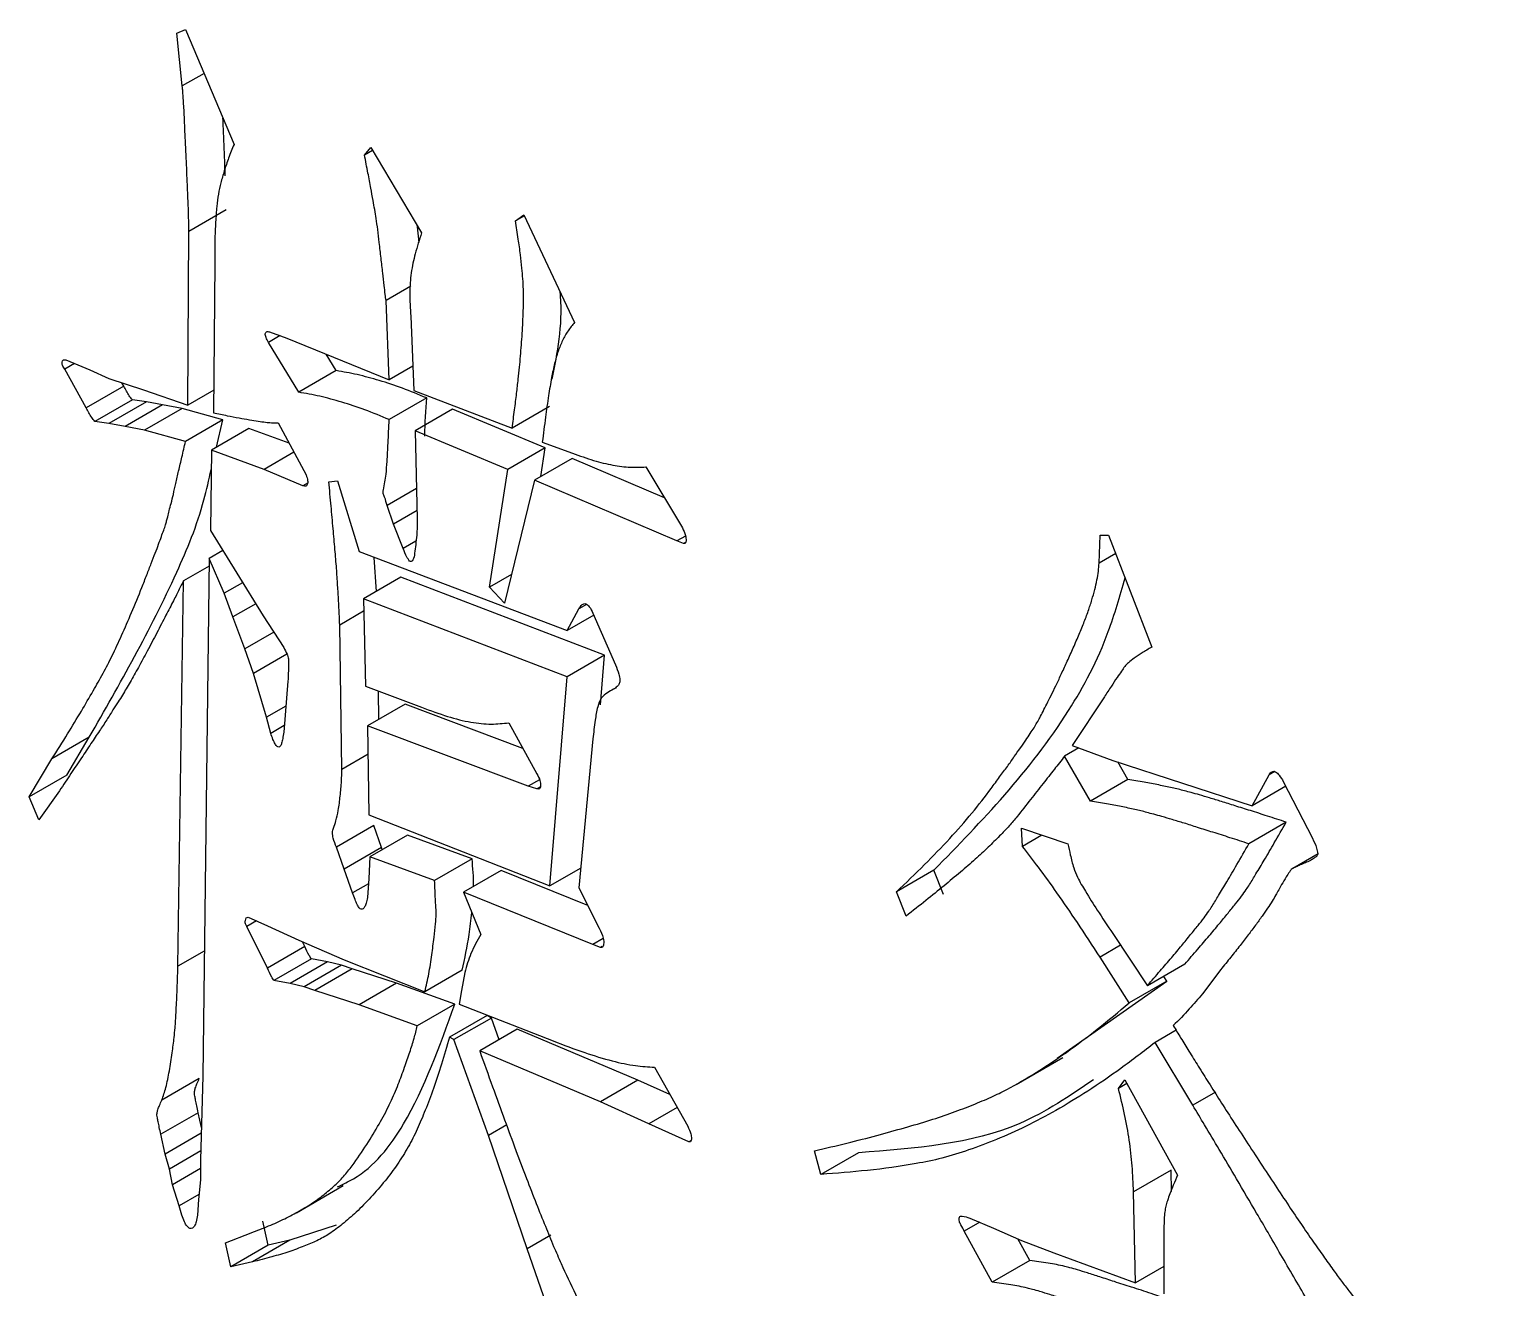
# Model space of a CAD drawing. Header units: millimetres. Extents: x 2 to 292, y 3 to 207.
# Drawn here: x 267.338 to 270.106, y 152.168 to 154.542 of the extents above; entities that cross this region are included whole.
import ezdxf

# ---------------------------------------------------------------- set-up
doc = ezdxf.new("R2010")
doc.units = ezdxf.units.MM

msp = doc.modelspace()

# ---------------------------------------------------------------- linework, layer by layer
at = {"color": 7, "linetype": 'Continuous', "lineweight": 25}
for p, q in [((267.61692566, 154.53508009), (267.63319855, 154.54204115)), ((267.63319855, 154.54204115), (267.72480684, 154.32490907)), ((267.62717155, 154.43521), (267.61692566, 154.53508009)), ((267.9710066, 154.3049228), (267.98305954, 154.31919173)), ((267.98305954, 154.31919173), (268.07888778, 154.15808457)), ((267.98629748, 154.31375003), (267.9710066, 154.3049228)), ((267.71023772, 154.20129937), (267.6395269, 154.16047888)), ((268.25577705, 154.18054631), (268.27204995, 154.19203113)), ((268.27282334, 154.19038692), (268.25577705, 154.18054631)), ((268.27204995, 154.19203113), (268.36757683, 153.98899209)), ((267.63741745, 153.83285324), (267.6395269, 154.16047888)), ((267.68834454, 154.10167462), (267.68623509, 153.81859074)), ((268.05849081, 154.05721353), (268.01168779, 154.03019472)), ((268.01771479, 153.88091079), (268.01168779, 154.03019472)), ((268.05839598, 154.00079481), (268.06442298, 153.86090637)), ((267.81183797, 153.96419607), (267.78989738, 153.95153003)), ((267.79200683, 153.97119123), (267.82455262, 153.95971058)), ((267.82455262, 153.95971058), (268.01771479, 153.88091079)), ((267.84685147, 153.85740623), (267.78989738, 153.95153003)), ((267.42385358, 153.9117002), (267.40538114, 153.90103629)), ((267.40749059, 153.91860956), (267.45239068, 153.89964895)), ((267.91756229, 153.89822672), (267.89864889, 153.9294835)), ((268.06244893, 153.90673526), (268.01771479, 153.88091079)), ((267.44606233, 153.82813802), (267.40538114, 153.90103629)), ((267.45239068, 153.89964895), (267.48885403, 153.88312288)), ((267.48885403, 153.88312288), (267.55394457, 153.86225008)), ((267.91756229, 153.89822672), (267.84685147, 153.85740623)), ((267.51677315, 153.86895851), (267.44606233, 153.82813802)), ((267.51677315, 153.86895851), (267.51323071, 153.87530624)), ((267.55394457, 153.86225008), (267.63741745, 153.83285324)), ((267.6865533, 153.86121877), (267.63741745, 153.83285324)), ((268.06442298, 153.86090637), (268.2497511, 153.78941291)), ((267.53304605, 153.84320919), (267.46233523, 153.8023887)), ((267.55956485, 153.83938364), (267.48885403, 153.79856315)), ((267.59000014, 153.83364511), (267.51928932, 153.79282462)), ((267.55956485, 153.83938364), (267.53304605, 153.84320919)), ((267.62676484, 153.8266886), (267.55605402, 153.78586811)), ((267.59000014, 153.83364511), (267.55956485, 153.83938364)), ((267.62676484, 153.8266886), (267.59000014, 153.83364511)), ((267.70390938, 153.80546883), (267.62676484, 153.8266886)), ((268.08842561, 153.84656705), (268.01771479, 153.80574656)), ((268.13724325, 153.82534487), (268.06653243, 153.78452438)), ((268.31232548, 153.75245865), (268.13724325, 153.82534487)), ((268.32046192, 153.8302334), (268.2497511, 153.78941291)), ((267.48885403, 153.79856315), (267.46233523, 153.8023887)), ((267.51928932, 153.79282462), (267.48885403, 153.79856315)), ((267.70390938, 153.80546883), (267.63319855, 153.76464834)), ((267.6916615, 153.75386649), (267.70390938, 153.80546883)), ((267.80827972, 153.79998523), (267.86101491, 153.7013373)), ((267.55605402, 153.78586811), (267.51928932, 153.79282462)), ((267.63319855, 153.76464834), (267.55605402, 153.78586811)), ((267.75272702, 153.7891184), (267.6820162, 153.74829791)), ((267.828938, 153.76134139), (267.75272702, 153.7891184)), ((268.06653243, 153.78452438), (268.07075133, 153.61784116)), ((268.24161465, 153.71163816), (268.06653243, 153.78452438)), ((267.6820162, 153.74829791), (267.6802081, 153.59657741)), ((267.78176093, 153.71194344), (267.6820162, 153.74829791)), ((267.8379922, 153.74440506), (267.78176093, 153.71194344)), ((268.31232548, 153.75245865), (268.24161465, 153.71163816)), ((268.30390243, 153.69854039), (268.31232548, 153.75245865)), ((268.30670519, 153.76349369), (268.36365928, 153.74244615)), ((267.85498792, 153.68115382), (267.78176093, 153.71194344)), ((268.20695941, 153.4897964), (268.24161465, 153.71163816)), ((268.36295122, 153.73262855), (268.29224039, 153.69180806)), ((268.5370609, 153.65806709), (268.36295122, 153.73262855)), ((268.50197681, 153.71653442), (268.5709849, 153.60153275)), ((267.90380661, 153.68846558), (267.92007845, 153.69055549)), ((267.92007845, 153.69055549), (267.9607607, 153.55675968)), ((268.29224039, 153.69180806), (268.2352863, 153.45952433)), ((268.560739, 153.57682511), (268.29224039, 153.69180806)), ((268.06928515, 153.6757929), (268.01379724, 153.64376041)), ((268.02585124, 153.60861519), (268.01379724, 153.64376041)), ((268.07033566, 153.6342955), (268.02585124, 153.60861519)), ((268.04423359, 153.56250908), (268.02585124, 153.60861519)), ((267.6802081, 153.59657741), (267.77965148, 153.43581918)), ((268.06822463, 153.57635882), (268.04423359, 153.56250908)), ((268.57663627, 153.5860024), (268.560739, 153.57682511)), ((268.57309435, 153.57212839), (268.560739, 153.57682511)), ((268.57764357, 153.5747546), (268.57309435, 153.57212839)), ((269.35749567, 153.53514217), (269.35930377, 153.58803565)), ((269.35930377, 153.58803565), (269.37557667, 153.58803702)), ((269.37557667, 153.58803702), (269.4569401, 153.37647118)), ((267.70368389, 153.55862794), (267.67809865, 153.54385789)), ((267.9607607, 153.55675968), (268.35341338, 153.4076862)), ((267.9935362, 153.48172726), (267.98939738, 153.54588775)), ((269.38893827, 153.55329359), (269.35749567, 153.53514217)), ((267.67791741, 153.52947648), (267.629281, 153.50139928)), ((267.67809865, 153.54385789), (267.6657433, 152.56689614)), ((267.70642554, 153.47809161), (267.67809865, 153.54385789)), ((267.61903511, 152.77446307), (267.629281, 153.50139928)), ((267.74111503, 153.49811743), (267.70642554, 153.47809161)), ((268.03960797, 153.50832337), (267.96889715, 153.46750288)), ((268.42412421, 153.36151108), (268.03960797, 153.50832337)), ((268.24860313, 153.51383681), (268.20695941, 153.4897964)), ((268.2352863, 153.45952433), (268.20695941, 153.4897964)), ((267.72269739, 153.43355185), (267.70642554, 153.47809161)), ((268.35341338, 153.32069059), (267.96889715, 153.46750288)), ((267.96889715, 153.46750288), (267.97311605, 153.30290753)), ((267.74529863, 153.3735268), (267.72269739, 153.43355185)), ((267.77965148, 153.43581918), (267.81852562, 153.37579551)), ((267.96949458, 153.44417738), (267.92429735, 153.41808557)), ((268.35341338, 153.4076862), (268.37571328, 153.44875001)), ((268.40381996, 153.43678529), (268.35341338, 153.4076862)), ((268.39029346, 153.45716697), (268.37571328, 153.44875001)), ((268.40223103, 153.44040129), (268.44502272, 153.34296986)), ((267.9282149, 153.14578965), (267.92429735, 153.41808557)), ((267.79966807, 153.4049136), (267.74529863, 153.3735268)), ((267.76157153, 153.32655054), (267.74529863, 153.3735268)), ((267.82477547, 153.3630374), (267.76157153, 153.32655054)), ((268.42412421, 153.36151108), (268.35341338, 153.32069059)), ((268.41637867, 153.26759595), (268.42412421, 153.36151108)), ((267.78597983, 153.24425539), (267.76157153, 153.32655054)), ((267.82666207, 153.3122894), (267.81852562, 153.21607156)), ((267.97311605, 153.30290753), (268.07888778, 153.26307374)), ((268.32086864, 152.92607511), (268.35341338, 153.32069059)), ((268.04774442, 153.26873813), (267.9770336, 153.22791765)), ((267.99815654, 153.24011191), (267.9973842, 153.29376833)), ((268.27015545, 153.1852759), (268.04774442, 153.26873813)), ((269.36744022, 153.28268174), (269.30656858, 153.19080861)), ((267.82270132, 153.26545426), (267.78597983, 153.24425539)), ((267.79411628, 153.21380762), (267.78597983, 153.24425539)), ((267.81957719, 153.22850589), (267.79411628, 153.21380762)), ((267.9770336, 153.22791765), (267.97914305, 153.0600163)), ((268.2801864, 153.11415617), (267.9770336, 153.22791765)), ((268.24342275, 153.2338584), (268.29645929, 153.13747238)), ((267.45168261, 153.20639379), (267.38097179, 153.1655733)), ((267.40919332, 153.13487918), (267.45168261, 153.20639379)), ((268.40223103, 153.20342525), (268.37571328, 152.92260056)), ((269.31918418, 153.18625762), (269.29240513, 153.1707984)), ((269.30656858, 153.19080861), (269.38371312, 153.16297713)), ((267.3384825, 153.09405869), (267.38097179, 153.1655733)), ((267.97770584, 153.17436016), (267.9282149, 153.14578965)), ((269.34122382, 153.08624282), (269.29240513, 153.1707984)), ((269.38371312, 153.16297713), (269.64618472, 153.0772242)), ((269.41193465, 153.1270633), (269.39294011, 153.15996265)), ((267.40919332, 153.13487918), (267.3384825, 153.09405869)), ((269.64618472, 153.0772242), (269.67873052, 153.135688)), ((269.68909074, 153.14166882), (269.67873052, 153.135688)), ((267.39543659, 153.10572155), (267.3565635, 153.05056244)), ((268.30143894, 153.12642501), (268.2801864, 153.11415617)), ((268.29645929, 153.1092858), (268.2801864, 153.11415617)), ((268.30311902, 153.11313038), (268.29645929, 153.1092858)), ((269.41193465, 153.1270633), (269.34122382, 153.08624282)), ((269.70980065, 153.1139489), (269.64618472, 153.0772242)), ((269.70524826, 153.12281554), (269.7600929, 153.01599018)), ((267.3565635, 153.05056244), (267.3384825, 153.09405869)), ((267.97914305, 153.0600163), (268.32086864, 152.92607511)), ((269.71086854, 153.04635978), (269.64015772, 153.00553929)), ((267.98867983, 153.03976067), (267.917969, 152.99894018)), ((268.05196332, 153.02201895), (267.9812525, 152.98119846)), ((268.00314462, 152.99869996), (267.98867983, 153.03976067)), ((268.17400795, 152.97731478), (268.05196332, 153.02201895)), ((269.21104169, 153.03472973), (269.29843213, 153.00550726)), ((269.21284979, 153.00062763), (269.21104169, 153.03472973)), ((269.24959289, 153.02183897), (269.21284979, 153.00062763)), ((267.9324338, 152.95787947), (267.917969, 152.99894018)), ((268.00314462, 152.99869996), (267.9324338, 152.95787947)), ((268.00460291, 152.99467854), (268.00314462, 152.99869996)), ((267.9812525, 152.98119846), (267.97914305, 152.94031032)), ((268.10329713, 152.93649429), (267.9812525, 152.98119846)), ((268.17400795, 152.97731478), (268.10329713, 152.93649429)), ((269.7707903, 152.98634249), (269.72301737, 152.95876377)), ((267.9487067, 152.91299114), (267.9324338, 152.95787947)), ((267.97914305, 152.94031032), (267.9770336, 152.903946)), ((268.22885259, 152.95504916), (268.15814177, 152.91422867)), ((268.3927522, 152.88893849), (268.22885259, 152.95504916)), ((268.37922306, 152.9597624), (268.32086864, 152.92607511)), ((269.0457997, 152.95564782), (268.97508888, 152.91482733)), ((269.0638807, 152.91006364), (269.0457997, 152.95564782)), ((267.97855773, 152.93022377), (267.9487067, 152.91299114)), ((268.15814177, 152.91422867), (268.19068651, 152.83454408)), ((268.40223103, 152.81577281), (268.15814177, 152.91422867)), ((268.37571328, 152.92260056), (268.41428502, 152.84639628)), ((268.99316988, 152.86924316), (268.97508888, 152.91482733)), ((267.76734565, 152.86010547), (267.74921618, 152.84963955)), ((267.75132563, 152.86721287), (267.78778793, 152.85103539)), ((267.78778793, 152.77099941), (267.74921618, 152.84963955)), ((267.78778793, 152.85103539), (267.84685147, 152.82389837)), ((269.38371312, 152.83622162), (269.44880366, 152.73774874)), ((267.66873151, 152.80315219), (267.61903511, 152.77446307)), ((267.85849875, 152.81181989), (267.78778793, 152.77099941)), ((267.84685147, 152.82389837), (267.9324338, 152.78632414)), ((267.85849875, 152.81181989), (267.85414498, 152.82069633)), ((268.41639447, 152.8100323), (268.40223103, 152.81577281)), ((268.41961607, 152.81189209), (268.41639447, 152.8100323)), ((267.8708541, 152.7883321), (267.80014327, 152.74751162)), ((267.90129044, 152.78259301), (267.83057962, 152.74177252)), ((267.92780819, 152.77668016), (267.85709736, 152.73585967)), ((267.90129044, 152.78259301), (267.8708541, 152.7883321)), ((267.94799863, 152.76954823), (267.87728781, 152.72872774)), ((267.92780819, 152.77668016), (267.90129044, 152.78259301)), ((267.94799863, 152.76954823), (267.92780819, 152.77668016)), ((267.9324338, 152.78632414), (268.08491478, 152.7264853)), ((268.03147152, 152.74258731), (267.94799863, 152.76954823)), ((269.41445081, 152.70573084), (269.35930377, 152.7918518)), ((269.51951448, 152.77856923), (269.44880366, 152.73774874)), ((267.83057962, 152.74177252), (267.80014327, 152.74751162)), ((267.85709736, 152.73585967), (267.83057962, 152.74177252)), ((268.03147152, 152.74258731), (267.9607607, 152.70176682)), ((268.14146215, 152.70275386), (268.03147152, 152.74258731)), ((268.1556256, 152.76730579), (268.08491478, 152.7264853)), ((268.16025122, 152.7626825), (268.15392287, 152.72875366)), ((269.27821323, 152.60099736), (269.48516163, 152.74655133)), ((269.48516163, 152.74655133), (269.41445081, 152.70573084)), ((269.48516163, 152.74655133), (269.47946443, 152.75544838)), ((269.58712118, 152.76821016), (269.55276729, 152.72227357)), ((267.87728781, 152.72872774), (267.85709736, 152.73585967)), ((267.9607607, 152.70176682), (267.87728781, 152.72872774)), ((268.15392287, 152.72875366), (268.15000532, 152.70282866)), ((268.07075133, 152.66193337), (267.9607607, 152.70176682)), ((268.14146215, 152.70275386), (268.07075133, 152.66193337)), ((268.15000532, 152.70282866), (268.32689459, 152.63377096)), ((268.20233379, 152.6815327), (268.13162297, 152.64071221)), ((268.21047024, 152.67683562), (268.13975942, 152.63601514)), ((268.21047024, 152.67683562), (268.20233379, 152.6815327)), ((268.22518687, 152.63592634), (268.21047024, 152.67683562)), ((268.13975942, 152.63601514), (268.13162297, 152.64071221)), ((268.20484996, 152.45507039), (268.13975942, 152.63601514)), ((268.25928788, 152.65561348), (268.18857706, 152.61479299)), ((268.4871053, 152.55959147), (268.25928788, 152.65561348)), ((269.50327003, 152.6536638), (269.46326845, 152.63057139)), ((268.41639447, 152.51877099), (268.18857706, 152.61479299)), ((269.53438599, 152.512264), (269.46326845, 152.63057139)), ((268.51824971, 152.58420096), (268.5812308, 152.47267852)), ((269.20094383, 152.55138358), (269.2893321, 152.60240904)), ((267.65930958, 152.56281972), (267.58859876, 152.52199923)), ((267.6657433, 152.56689614), (267.66182575, 152.40943372)), ((268.4871053, 152.55959147), (268.41639447, 152.51877099)), ((268.54758286, 152.53225953), (268.4871053, 152.55959147)), ((269.39395902, 152.54391726), (269.40631436, 152.56009949)), ((269.41011232, 152.55324236), (269.39395902, 152.54391726)), ((269.40631436, 152.56009949), (269.50575775, 152.38055021)), ((267.65720013, 152.49826877), (267.58648931, 152.45744828)), ((267.6633346, 152.47006652), (267.65720013, 152.49826877)), ((268.50800381, 152.47736945), (268.41639447, 152.51877099)), ((268.23980761, 152.47525101), (268.20484996, 152.45507039)), ((268.58334025, 152.44327421), (268.50800381, 152.47736945)), ((267.59462576, 152.42004089), (267.58648931, 152.45744828)), ((267.66307277, 152.45955451), (267.59462576, 152.42004089)), ((268.27807695, 152.24159001), (268.20484996, 152.45507039)), ((268.58789685, 152.44590468), (268.58334025, 152.44327421)), ((267.60276221, 152.39168103), (267.59462576, 152.42004089)), ((267.66223879, 152.42601612), (267.60276221, 152.39168103)), ((267.66182575, 152.40943372), (267.66182575, 152.37185164)), ((268.83255246, 152.38187888), (268.82049846, 152.42641962)), ((268.90326328, 152.42269937), (268.83255246, 152.38187888)), ((267.60878921, 152.36245099), (267.60276221, 152.39168103)), ((267.66182627, 152.39306864), (267.60878921, 152.36245099)), ((269.49329703, 152.38969662), (269.42258621, 152.34887614)), ((269.49421372, 152.34959745), (269.49329703, 152.38969662)), ((267.62114456, 152.32226009), (267.60878921, 152.36245099)), ((267.66182575, 152.37185164), (267.65760685, 152.33426917)), ((267.84260675, 152.30954927), (267.93099501, 152.36057472)), ((267.65869266, 152.34393615), (267.62114456, 152.32226009)), ((267.65760685, 152.33426917), (267.65579875, 152.30469049)), ((269.42650376, 152.17749512), (269.42258621, 152.34887614)), ((269.11340641, 152.29943334), (269.15800515, 152.28064668)), ((267.70853499, 152.25301955), (267.75735263, 152.2718154)), ((267.78949066, 152.24825589), (267.77924581, 152.29384004)), ((267.91758231, 152.2858801), (267.8301729, 152.25748085)), ((269.1558957, 152.17851365), (269.10316051, 152.2747257)), ((269.15800515, 152.28064668), (269.21104169, 152.25733696)), ((267.71877984, 152.2074354), (267.70853499, 152.25301955)), ((267.78949066, 152.24825589), (267.71877984, 152.2074354)), ((267.8301729, 152.25748085), (267.75946208, 152.21666037)), ((267.8301729, 152.25748085), (267.78949066, 152.24825589)), ((269.22660652, 152.21933414), (269.20410643, 152.26038505)), ((269.21104169, 152.25733696), (269.27191439, 152.23367931)), ((269.47954135, 152.25962347), (269.47954135, 152.15627268)), ((267.75946208, 152.21666037), (267.71877984, 152.2074354)), ((268.40012158, 151.89135727), (268.27807695, 152.24159001)), ((269.22660652, 152.21933414), (269.1558957, 152.17851365)), ((269.27191439, 152.23367931), (269.42650376, 152.17749512)), ((269.47954083, 152.20811276), (269.42650376, 152.17749512))]:
    msp.add_line(p, q, dxfattribs=at)
at = {"color": 8, "linetype": 'Continuous', "lineweight": 25}
for p, q in [((267.66826315, 154.45893167), (267.62717155, 154.43521)), ((267.86364593, 153.68615199), (267.85498792, 153.68115382)), ((267.76569876, 153.45837602), (267.72269739, 153.43355185)), ((268.42124716, 152.82675059), (268.40223103, 152.81577281)), ((269.39819951, 152.81430584), (269.35930377, 152.7918518)), ((269.57713027, 152.53693975), (269.53438599, 152.512264)), ((268.56122948, 152.50809598), (268.50800381, 152.47736945)), ((269.13222709, 152.29150547), (269.10316051, 152.2747257)), ((268.32283268, 152.26742694), (268.27807695, 152.24159001))]:
    msp.add_line(p, q, dxfattribs=at)
at = {"color": 7, "linetype": 'Continuous', "lineweight": 25}
for points, knots in [([(267.63952666, 154.16047934), (267.63944425, 154.16760297), (267.63924289, 154.18500789), (267.63830993, 154.21629449), (267.63628725, 154.25768936), (267.63478573, 154.29719401), (267.63329644, 154.33088209), (267.63197047, 154.35459982), (267.63118758, 154.37513338), (267.63024448, 154.39284247), (267.62941961, 154.40759547), (267.62839325, 154.41953264), (267.62792631, 154.42829714), (267.62738756, 154.4332315), (267.6271715, 154.43521033)], [0, 0, 0, 0, 0.0792070005, 0.1935238574, 0.3443280964, 0.5302074388, 0.6264219654, 0.7122670553, 0.7876691748, 0.8514050428, 0.9047776889, 0.9477982979, 0.9790655258, 1, 1, 1, 1]), ([(267.70818517, 154.26558871), (267.70789553, 154.27507405), (267.70699529, 154.30455482), (267.7054118, 154.34098981), (267.70412574, 154.36793203), (267.70380295, 154.37469426)], [0, 0, 0, 0, 0.2621622753, 0.8148099537, 1, 1, 1, 1]), ([(267.72480739, 154.32490905), (267.72129443, 154.31642133), (267.71462518, 154.30030765), (267.70660454, 154.27579516), (267.69977764, 154.25351004), (267.69491156, 154.23122309), (267.69185334, 154.20644625), (267.68996941, 154.17685738), (267.68829437, 154.14162902), (267.68832708, 154.11560766), (267.6883446, 154.10167489)], [0, 0, 0, 0, 0.1352468068, 0.2567619846, 0.3669152077, 0.4638626007, 0.5650651487, 0.6879681195, 0.8329269627, 1, 1, 1, 1]), ([(268.01168813, 154.03019484), (268.01116328, 154.03408986), (268.00986305, 154.04373918), (268.00826704, 154.06085184), (268.00541607, 154.08380185), (268.0022726, 154.11078254), (267.99925542, 154.13819103), (267.9962966, 154.16313057), (267.99331217, 154.18387107), (267.99026418, 154.20218861), (267.98699911, 154.22113889), (267.9827364, 154.24412037), (267.97730977, 154.27265557), (267.97322766, 154.29355268), (267.97100651, 154.30492316)], [0, 0, 0, 0, 0.0427079013, 0.1058023145, 0.1910121257, 0.2954565683, 0.4039407968, 0.4947317056, 0.57076342, 0.630514867, 0.6932122249, 0.7756861354, 0.8779469541, 1, 1, 1, 1]), ([(268.24975092, 153.78941332), (268.25125152, 153.80107527), (268.25407172, 153.82299257), (268.25811994, 153.85367977), (268.26104154, 153.88055691), (268.26437143, 153.91084268), (268.26736826, 153.94681319), (268.27012529, 153.98929826), (268.27152804, 154.03050869), (268.27072087, 154.06459445), (268.26801024, 154.09312569), (268.26548896, 154.11808885), (268.26104478, 154.14786844), (268.25761125, 154.16917105), (268.25577783, 154.18054616)], [0, 0, 0, 0, 0.0954811532, 0.17944595, 0.2517836176, 0.3126102329, 0.4243168253, 0.53755402, 0.646194711, 0.741707983, 0.7910266785, 0.8510921383, 0.9204866004, 1, 1, 1, 1]), ([(268.07888813, 154.15808469), (268.07466182, 154.14516778), (268.0667948, 154.12112371), (268.05859398, 154.0836838), (268.05564042, 154.04403384), (268.0574529, 154.01560002), (268.05839665, 154.0007947)], [0, 0, 0, 0, 0.2805584003, 0.5222429715, 0.7512347994, 1, 1, 1, 1]), ([(268.07439387, 154.14005749), (268.07352428, 154.14779209), (268.07232997, 154.15841489), (268.07097447, 154.16910284), (268.07060592, 154.17200874)], [0, 0, 0, 0, 0.72811383048, 1, 1, 1, 1]), ([(268.32556485, 153.88211615), (268.33544589, 153.93183321), (268.34572604, 153.98355844), (268.34067869, 154.04422417), (268.34048273, 154.04657944)], [0, 0, 0, 0, 0.9611763052, 1, 1, 1, 1]), ([(268.36757694, 153.98899231), (268.36331572, 153.98389233), (268.35483584, 153.97374332), (268.34462304, 153.95527574), (268.33617494, 153.93476692), (268.32937972, 153.9111764), (268.32364117, 153.88305515), (268.31799815, 153.84916019), (268.3123855, 153.80850842), (268.30868401, 153.77917546), (268.30670519, 153.76349398)], [0, 0, 0, 0, 0.0991746299, 0.1973586444, 0.2971555783, 0.3981452981, 0.5118102557, 0.6505225482, 0.8131683643, 1, 1, 1, 1]), ([(267.78989797, 153.95152999), (267.78826285, 153.95453453), (267.78536586, 153.95985774), (267.78306198, 153.96801279), (267.78598608, 153.97280559), (267.78978853, 153.9717861), (267.79200739, 153.9711912)], [0, 0, 0, 0, 0.300813773, 0.5329599962, 0.7274655252, 1, 1, 1, 1]), ([(267.40538135, 153.90103646), (267.40375633, 153.90341276), (267.40079519, 153.90774287), (267.39964455, 153.91498448), (267.40240484, 153.91909335), (267.40575261, 153.91877504), (267.40749077, 153.91860977)], [0, 0, 0, 0, 0.2771594773, 0.5050412752, 0.7430186238, 1, 1, 1, 1]), ([(268.08842571, 153.84656713), (268.07312064, 153.85297707), (268.04305344, 153.86556955), (267.99939145, 153.87962213), (267.9575314, 153.89122113), (267.93076763, 153.89591207), (267.91756292, 153.89822649)], [0, 0, 0, 0, 0.2632271683, 0.5171164671, 0.761754909, 1, 1, 1, 1]), ([(267.53304629, 153.84320919), (267.53097644, 153.8457073), (267.52457628, 153.8534317), (267.51992242, 153.86269254), (267.51677365, 153.86895836)], [0, 0, 0, 0, 0.32340591, 1, 1, 1, 1]), ([(268.01771503, 153.80574673), (268.00240996, 153.81215666), (267.97234277, 153.82474915), (267.92868077, 153.83880173), (267.88682072, 153.85040072), (267.86005695, 153.85509167), (267.84685224, 153.85740609)], [0, 0, 0, 0, 0.2632271683, 0.5171164671, 0.761754909, 1, 1, 1, 1]), ([(267.46233562, 153.80238878), (267.46026576, 153.8048869), (267.4538656, 153.8126113), (267.44921174, 153.82187213), (267.44606297, 153.82813795)], [0, 0, 0, 0, 0.32340591, 1, 1, 1, 1]), ([(268.08496219, 153.7745518), (268.0849632, 153.77479466), (268.08506493, 153.79944364), (268.08675359, 153.82312199), (268.08842561, 153.84656705)], [0, 0, 0, 0, 0.0098527414, 1, 1, 1, 1]), ([(267.68623519, 153.81859097), (267.69478091, 153.81676204), (267.71090186, 153.81331187), (267.73351509, 153.80892676), (267.75306674, 153.80565675), (267.76970188, 153.80312854), (267.78358963, 153.80078517), (267.79435794, 153.79989546), (267.80245038, 153.79920496), (267.8065912, 153.79975928), (267.80828004, 153.79998536)], [0, 0, 0, 0, 0.20639255687, 0.3893462778, 0.54890877579, 0.6843439672, 0.79783427616, 0.88808814863, 0.95435680485, 1, 1, 1, 1]), ([(268.01379754, 153.64376053), (268.01242844, 153.64892559), (268.01045179, 153.6563827), (268.00573455, 153.6669977), (268.00736321, 153.67652473), (268.00963597, 153.68790461), (268.01224605, 153.70562456), (268.01415025, 153.73003878), (268.01574865, 153.76466247), (268.01700741, 153.79096216), (268.01771503, 153.80574673)], [0, 0, 0, 0, 0.0841015527, 0.1214224709, 0.1652844745, 0.2651222905, 0.3601350009, 0.5131336971, 0.7263044311, 1, 1, 1, 1]), ([(267.38097238, 153.16557327), (267.39095978, 153.18135622), (267.40980877, 153.21114301), (267.43580889, 153.25403062), (267.45795276, 153.29226106), (267.47773064, 153.32668063), (267.49567734, 153.36143156), (267.51342415, 153.39975637), (267.53192823, 153.44286923), (267.54782188, 153.48101539), (267.559968, 153.51230013), (267.56841194, 153.53386958), (267.57592905, 153.55304125), (267.58233664, 153.56984316), (267.58732823, 153.58461073), (267.59199667, 153.59638961), (267.59532878, 153.6061865), (267.59765769, 153.61476483), (267.6001004, 153.62352333), (267.60259958, 153.63481619), (267.60638948, 153.64867064), (267.61061667, 153.66569051), (267.61502157, 153.68631599), (267.620393, 153.70979349), (267.62691931, 153.73595876), (267.63103235, 153.75475172), (267.63319841, 153.76464872)], [0, 0, 0, 0, 0.0913370839, 0.172378374, 0.2437186441, 0.3045915151, 0.3637501944, 0.4292073004, 0.5015727097, 0.580062749, 0.6188756649, 0.6539849713, 0.6853906813, 0.7125378239, 0.7354303958, 0.7547628825, 0.7702533947, 0.7815072229, 0.7931790631, 0.8096855378, 0.8302930017, 0.8553150482, 0.8846543973, 0.9189323239, 0.9573070469, 1, 1, 1, 1]), ([(268.36365945, 153.74244638), (268.37696983, 153.73763737), (268.40272392, 153.72833247), (268.43922056, 153.7195091), (268.47233039, 153.71508774), (268.49233183, 153.71606393), (268.50197695, 153.71653467)], [0, 0, 0, 0, 0.2766610821, 0.5353081696, 0.7759156559, 1, 1, 1, 1]), ([(267.45168261, 153.20639379), (267.50923023, 153.30729239), (267.58940277, 153.44785943), (267.66177753, 153.62208238), (267.67732139, 153.69218437), (267.68157576, 153.71137134)], [0, 0, 0, 0, 0.6487997139, 0.9038762187, 1, 1, 1, 1]), ([(267.86101547, 153.70133729), (267.86216233, 153.69783112), (267.86430567, 153.6912785), (267.8637591, 153.6835528), (267.8605911, 153.67883892), (267.85684533, 153.68038657), (267.85498856, 153.68115374)], [0, 0, 0, 0, 0.3111127128, 0.5814332314, 0.7925180928, 1, 1, 1, 1]), ([(267.92429798, 153.41808551), (267.92400003, 153.42521726), (267.92335434, 153.44067254), (267.92223879, 153.4655756), (267.92026004, 153.49418686), (267.9183649, 153.52606266), (267.91509173, 153.56189019), (267.91194916, 153.60097083), (267.90789276, 153.64364925), (267.90520208, 153.67315974), (267.9038065, 153.68846595)], [0, 0, 0, 0, 0.080499733, 0.17445192908, 0.28061587772, 0.39890732272, 0.5309080709, 0.67504248211, 0.83145418861, 1, 1, 1, 1]), ([(268.07075181, 153.61784118), (268.07052946, 153.6076724), (268.07004554, 153.58554059), (268.06633217, 153.55979686), (268.06426065, 153.54248842), (268.0580367, 153.5354552), (268.04918097, 153.54871916), (268.04620365, 153.55701787), (268.04423342, 153.56250948)], [0, 0, 0, 0, 0.2726735261, 0.5934590893, 0.7263424067, 0.793467874, 0.8633286887, 1, 1, 1, 1]), ([(268.57098503, 153.60153294), (268.57322319, 153.59677564), (268.57714151, 153.58844705), (268.57827594, 153.57850198), (268.57736244, 153.57152829), (268.57434451, 153.57195279), (268.57309445, 153.57212863)], [0, 0, 0, 0, 0.3871966264, 0.677862452, 0.8665662587, 1, 1, 1, 1]), ([(268.9750891, 152.9148275), (268.99286155, 152.93186234), (269.02703427, 152.96461678), (269.07476484, 153.01393884), (269.11680334, 153.06164163), (269.14753912, 153.10109503), (269.16929575, 153.13113539), (269.18409295, 153.15085311), (269.19702839, 153.16922147), (269.20848057, 153.18575764), (269.21882285, 153.20001025), (269.22707032, 153.21324589), (269.23460095, 153.223671), (269.24020739, 153.23402843), (269.24619428, 153.24382563), (269.25200348, 153.25601297), (269.25936694, 153.2695654), (269.26713752, 153.28598125), (269.27619491, 153.30407258), (269.28587953, 153.32484448), (269.29628005, 153.34790928), (269.30758061, 153.37223678), (269.31841622, 153.39719369), (269.32839422, 153.42119198), (269.3368491, 153.44380691), (269.34385208, 153.4648099), (269.34928521, 153.48445708), (269.35356574, 153.50237239), (269.35649086, 153.51891802), (269.35717639, 153.52998001), (269.3574963, 153.5351421)], [0, 0, 0, 0, 0.1069455138, 0.2056339016, 0.2962099971, 0.3787670385, 0.4163960685, 0.4510968774, 0.4821873252, 0.5098527382, 0.5345894352, 0.5557244472, 0.5736131576, 0.5882342786, 0.6028553995, 0.6204127744, 0.6412174085, 0.664638826, 0.6916379701, 0.7212590801, 0.754316165, 0.7901396611, 0.8261615251, 0.8596233086, 0.8900704361, 0.9175275746, 0.9420284234, 0.9640561652, 0.9832267677, 1, 1, 1, 1]), ([(267.62928092, 153.50139963), (267.62666829, 153.49618074), (267.62044969, 153.48375873), (267.60964366, 153.46208305), (267.59537777, 153.4349313), (267.57904656, 153.40310584), (267.56179857, 153.37007312), (267.54484913, 153.33906619), (267.52927893, 153.31122474), (267.51655258, 153.28972471), (267.50570757, 153.2723793), (267.49568979, 153.25704358), (267.48416544, 153.23832003), (267.47008691, 153.21746798), (267.45409813, 153.19371612), (267.4364616, 153.16662315), (267.41648921, 153.13720921), (267.40265853, 153.11652285), (267.39543696, 153.10572164)], [0, 0, 0, 0, 0.0371254863, 0.0883660618, 0.1539640722, 0.2336771558, 0.3167764723, 0.3925397937, 0.4615022713, 0.5231509914, 0.5555510068, 0.5960602386, 0.6444024769, 0.6998297264, 0.7633697324, 0.8347390218, 0.9137103723, 1, 1, 1, 1]), ([(269.0457997, 152.95564782), (269.13639417, 153.04865801), (269.26259924, 153.17822836), (269.37026578, 153.38039403), (269.396789, 153.47278912), (269.40666629, 153.50719722)], [0, 0, 0, 0, 0.6148853341, 0.8565825796, 1, 1, 1, 1]), ([(268.37571327, 153.44875033), (268.37751337, 153.45179265), (268.38051289, 153.45686207), (268.38797806, 153.46012217), (268.39689674, 153.45198621), (268.40024005, 153.44472608), (268.40223165, 153.44040124)], [0, 0, 0, 0, 0.32651193, 0.5440672529, 0.7284012699, 1, 1, 1, 1]), ([(267.81852578, 153.37579572), (267.82080664, 153.37174007), (267.82474802, 153.3647318), (267.82779457, 153.35515341), (267.82788178, 153.34764942), (267.82797671, 153.33878587), (267.82711184, 153.326882), (267.8268237, 153.31753292), (267.8266621, 153.31228969)], [0, 0, 0, 0, 0.1828583229, 0.3159835475, 0.4001793323, 0.5401948397, 0.7421280762, 1, 1, 1, 1]), ([(269.45694026, 153.37647143), (269.45076651, 153.37289538), (269.43946931, 153.36635163), (269.42487358, 153.35647311), (269.41378579, 153.34834838), (269.40571351, 153.34036557), (269.39928948, 153.33010474), (269.39056453, 153.31805386), (269.37989855, 153.30158585), (269.37186807, 153.28940006), (269.3674407, 153.28268177)], [0, 0, 0, 0, 0.1684833789, 0.3083040748, 0.4154592895, 0.4917968585, 0.5698839559, 0.6792058924, 0.8231392548, 1, 1, 1, 1]), ([(268.44502269, 153.34297017), (268.44716815, 153.33720208), (268.45069823, 153.32771147), (268.45382325, 153.31513411), (268.45213625, 153.30714228), (268.4477126, 153.30129548), (268.43972226, 153.29622472), (268.42895314, 153.29064644), (268.41718841, 153.28155282), (268.41027506, 153.26249596), (268.4057668, 153.23589155), (268.40351756, 153.21523482), (268.40223165, 153.20342519)], [0, 0, 0, 0, 0.0850722409, 0.1399751525, 0.1806411074, 0.2308985733, 0.299617779, 0.3991559364, 0.5129430401, 0.63763991, 0.7928355556, 1, 1, 1, 1]), ([(268.07888813, 153.26307384), (268.09532352, 153.256968), (268.12679028, 153.24527792), (268.17089151, 153.23429058), (268.20971619, 153.23012899), (268.23251391, 153.23265165), (268.24342267, 153.23385875)], [0, 0, 0, 0, 0.2854553043, 0.5465250579, 0.7830112091, 1, 1, 1, 1]), ([(267.81852578, 153.21607178), (267.81800715, 153.21194154), (267.81709943, 153.2047127), (267.81488168, 153.19602499), (267.81291682, 153.18993863), (267.80977688, 153.18757941), (267.80560092, 153.18880216), (267.80184163, 153.19505547), (267.79768335, 153.20317118), (267.79541572, 153.20993387), (267.79411681, 153.2138076)], [0, 0, 0, 0, 0.2146951126, 0.3757647946, 0.4959774778, 0.5749009708, 0.631813511, 0.7122999973, 0.8352029084, 1, 1, 1, 1]), ([(269.29240571, 153.17079837), (269.28599246, 153.16254211), (269.27252127, 153.14519963), (269.25093503, 153.11824496), (269.22759666, 153.08833108), (269.20645079, 153.06157206), (269.1872151, 153.03824839), (269.16892992, 153.0192524), (269.14757745, 152.99833395), (269.12317937, 152.97533106), (269.09506345, 152.95145468), (269.06403935, 152.92550488), (269.02990201, 152.89765392), (269.0057651, 152.87898529), (268.99316982, 152.8692435)], [0, 0, 0, 0, 0.0717867522, 0.15078978265, 0.23801291925, 0.33245285527, 0.38548770816, 0.44707991192, 0.51776468459, 0.59673887656, 0.68475394893, 0.7810950886, 0.88576961566, 1, 1, 1, 1]), ([(267.91796973, 152.99894006), (267.91585213, 153.00466588), (267.91242146, 153.01394215), (267.90989504, 153.02725101), (267.91354638, 153.03697441), (267.91767982, 153.05039788), (267.92235748, 153.07020471), (267.92526972, 153.0956886), (267.92782174, 153.12125291), (267.92809735, 153.13842863), (267.92821547, 153.14578962)], [0, 0, 0, 0, 0.09848314316, 0.15955045136, 0.22589696513, 0.33283126222, 0.47902044465, 0.66772802774, 0.85759834639, 1, 1, 1, 1]), ([(268.29645945, 153.13747259), (268.29869341, 153.13320899), (268.30277425, 153.12542052), (268.30388632, 153.11530143), (268.30230017, 153.10770105), (268.29827711, 153.10879276), (268.29645945, 153.10928601)], [0, 0, 0, 0, 0.3336086486, 0.6094136824, 0.8235287461, 1, 1, 1, 1]), ([(269.67873041, 153.13568839), (269.68023895, 153.13808406), (269.68285707, 153.14224181), (269.6905143, 153.14271644), (269.69872419, 153.13409669), (269.70283753, 153.12698465), (269.70524879, 153.12281553)], [0, 0, 0, 0, 0.279890712, 0.4857578938, 0.6985484776, 1, 1, 1, 1]), ([(269.71086888, 153.04635974), (269.69901492, 153.05019275), (269.676403, 153.05750436), (269.64414527, 153.06784193), (269.6152779, 153.07665624), (269.58955025, 153.0852256), (269.56727746, 153.09143408), (269.54804446, 153.09777164), (269.53229967, 153.10164798), (269.51511609, 153.10657594), (269.49471436, 153.11139372), (269.46931324, 153.1167163), (269.44142468, 153.12189354), (269.42207466, 153.12528588), (269.41193433, 153.12706362)], [0, 0, 0, 0, 0.1175947467, 0.2243167665, 0.3201679236, 0.4049331863, 0.4790514932, 0.543025511, 0.5954350684, 0.6376890044, 0.7146904112, 0.8014873256, 0.8959699989, 1, 1, 1, 1]), ([(269.64015821, 153.00553934), (269.62830424, 153.00937234), (269.60569233, 153.01668395), (269.5734346, 153.02702153), (269.54456722, 153.03583584), (269.51883957, 153.04440519), (269.49656679, 153.05061368), (269.47733378, 153.05695123), (269.46158899, 153.06082758), (269.44440541, 153.06575553), (269.42400368, 153.07057332), (269.39860256, 153.0758959), (269.370714, 153.08107313), (269.35136398, 153.08446547), (269.34122365, 153.08624321)], [0, 0, 0, 0, 0.1175947467, 0.2243167665, 0.3201679236, 0.4049331863, 0.4790514932, 0.543025511, 0.5954350684, 0.6376890044, 0.7146904112, 0.8014873256, 0.8959699989, 1, 1, 1, 1]), ([(269.51951461, 152.77856929), (269.52752804, 152.78799571), (269.54271213, 152.80585718), (269.56462945, 152.8307738), (269.5836097, 152.85365317), (269.60000743, 152.87401249), (269.61427764, 152.89113881), (269.62587453, 152.90569246), (269.63455602, 152.91807896), (269.6437212, 152.93185469), (269.65479715, 152.9506858), (269.6705782, 152.97659528), (269.689517, 153.00936363), (269.70333648, 153.03330845), (269.71086888, 153.04635974)], [0, 0, 0, 0, 0.1150717431, 0.2180414985, 0.3097967858, 0.3907791034, 0.459654414, 0.5166669904, 0.5625206224, 0.5969628459, 0.6657970274, 0.7559156423, 0.866960143, 1, 1, 1, 1]), ([(269.35930437, 152.79185176), (269.34511427, 152.81360462), (269.31844822, 152.85448259), (269.27984429, 152.91103707), (269.2452866, 152.95905578), (269.22306069, 152.98754165), (269.21285055, 153.00062749)], [0, 0, 0, 0, 0.30372673111, 0.57076320858, 0.80281717399, 1, 1, 1, 1]), ([(269.29843262, 153.00550727), (269.30005621, 152.99855081), (269.30357685, 152.98346628), (269.30814253, 152.96246713), (269.31780257, 152.93883993), (269.33387313, 152.9126783), (269.35571533, 152.87697539), (269.3736259, 152.85090498), (269.38371334, 152.83622181)], [0, 0, 0, 0, 0.1185392581, 0.2570427665, 0.3568163485, 0.5124286805, 0.72539404, 1, 1, 1, 1]), ([(269.44880393, 152.73774889), (269.45681736, 152.74717531), (269.47200145, 152.76503678), (269.49391877, 152.7899534), (269.51289903, 152.81283276), (269.52929675, 152.83319209), (269.54356696, 152.8503184), (269.55516385, 152.86487206), (269.56384534, 152.87725856), (269.57301052, 152.89103429), (269.58408647, 152.90986539), (269.59986753, 152.93577487), (269.61880633, 152.96854322), (269.6326258, 152.99248805), (269.64015821, 153.00553934)], [0, 0, 0, 0, 0.1150717431, 0.2180414985, 0.3097967858, 0.3907791034, 0.459654414, 0.5166669904, 0.5625206224, 0.5969628459, 0.6657970274, 0.7559156423, 0.866960143, 1, 1, 1, 1]), ([(269.76009364, 153.01599006), (269.7630984, 153.00982509), (269.76787678, 153.00002112), (269.76967276, 152.99035014), (269.77033938, 152.9867605)], [0, 0, 0, 0, 0.6288241685, 1, 1, 1, 1]), ([(268.17647775, 152.92481376), (268.17651441, 152.92550958), (268.17738504, 152.94203616), (268.17566018, 152.96005479), (268.17400795, 152.97731478)], [0, 0, 0, 0, 0.0421030592, 1, 1, 1, 1]), ([(269.77033938, 152.9867605), (269.7697293, 152.98519014), (269.76825148, 152.98138624), (269.76263363, 152.97834801), (269.75615811, 152.97306127), (269.74676201, 152.96982206), (269.73777141, 152.96593963), (269.73035127, 152.96205063), (269.72443199, 152.95969885), (269.7198261, 152.9568448), (269.71568966, 152.95091495), (269.7096763, 152.94134847), (269.70091974, 152.92713953), (269.69259643, 152.91135466), (269.68377303, 152.89647729), (269.67501551, 152.88327589), (269.66469217, 152.86803936), (269.65238165, 152.85146967), (269.63852732, 152.83301592), (269.62304905, 152.81276957), (269.60565463, 152.79111235), (269.59345366, 152.77603525), (269.58712143, 152.76821033)], [0, 0, 0, 0, 0.0155806395, 0.0377410571, 0.06804773, 0.1059822481, 0.1439167662, 0.1742234392, 0.1969687584, 0.2127524115, 0.2328008729, 0.2703240216, 0.3265857608, 0.4000022873, 0.4450887127, 0.4989878471, 0.5605135071, 0.6321188978, 0.7113743041, 0.7982840468, 0.8953106922, 1, 1, 1, 1]), ([(268.08491504, 152.72648547), (268.08756822, 152.7376796), (268.09289328, 152.76014676), (268.09814403, 152.79486181), (268.10214397, 152.82634933), (268.1049604, 152.8518571), (268.10649198, 152.87012682), (268.10628514, 152.88260621), (268.10518676, 152.89257879), (268.10473007, 152.90341893), (268.1041836, 152.91847162), (268.10361417, 152.93004845), (268.1032971, 152.9364946)], [0, 0, 0, 0, 0.1761607771, 0.3535631099, 0.5143435654, 0.6354082732, 0.7215252018, 0.773082906, 0.8013653701, 0.8483184989, 0.9155415208, 1, 1, 1, 1]), ([(267.97703341, 152.9039464), (267.97620885, 152.90045191), (267.97473121, 152.89418965), (267.97181632, 152.88696127), (267.96901076, 152.88242355), (267.96510767, 152.88127887), (267.96044496, 152.88511241), (267.95649114, 152.89189698), (267.95270869, 152.9014305), (267.95017247, 152.90875749), (267.94870695, 152.91299128)], [0, 0, 0, 0, 0.19365178513, 0.34703135503, 0.4509184624, 0.52270799332, 0.5951281911, 0.68889208913, 0.82023081177, 1, 1, 1, 1]), ([(267.74921636, 152.84963976), (267.74813954, 152.85132844), (267.74569971, 152.85515461), (267.74605173, 152.8610758), (267.74737006, 152.86608895), (267.75009449, 152.86686317), (267.75132577, 152.86721307)], [0, 0, 0, 0, 0.2122798327, 0.4809803165, 0.7654337169, 1, 1, 1, 1]), ([(268.1556256, 152.76730579), (268.16034234, 152.78925451), (268.16788072, 152.82433332), (268.17215591, 152.86192721), (268.17375612, 152.8759987)], [0, 0, 0, 0, 0.6256973526, 1, 1, 1, 1]), ([(268.19068724, 152.83454395), (268.18400726, 152.82294352), (268.17156794, 152.80134146), (268.16383272, 152.77491706), (268.16025137, 152.76268272)], [0, 0, 0, 0, 0.5370056764, 1, 1, 1, 1]), ([(268.41428547, 152.84639633), (268.41716756, 152.84005457), (268.42196458, 152.82949923), (268.4230798, 152.81694476), (268.42110087, 152.80971295), (268.41772032, 152.8099424), (268.41639488, 152.81003236)], [0, 0, 0, 0, 0.4172040694, 0.6944025004, 0.8801827737, 1, 1, 1, 1]), ([(267.87085439, 152.78833209), (267.86940765, 152.79051483), (267.86449261, 152.79793025), (267.86097877, 152.80607349), (267.85849923, 152.81181975)], [0, 0, 0, 0, 0.2943511883, 1, 1, 1, 1]), ([(267.5885993, 152.52199921), (267.59126756, 152.52968913), (267.59725766, 152.54695259), (267.60295827, 152.57750653), (267.60808861, 152.60913568), (267.61145316, 152.63636324), (267.61406255, 152.66140913), (267.615626, 152.69000407), (267.61745845, 152.72873055), (267.61847046, 152.75808384), (267.61903518, 152.77446333)], [0, 0, 0, 0, 0.10673159293, 0.23960677818, 0.37777666406, 0.49213610215, 0.56258942674, 0.67109899744, 0.81646918894, 1, 1, 1, 1]), ([(267.80014371, 152.74751169), (267.79869697, 152.74969443), (267.79378194, 152.75710984), (267.79026809, 152.76525308), (267.78778856, 152.77099934)], [0, 0, 0, 0, 0.2943511883, 1, 1, 1, 1]), ([(269.55276807, 152.72227342), (269.54450636, 152.71271498), (269.52666551, 152.69207386), (269.50776823, 152.67288967), (269.49762187, 152.66258926)], [0, 0, 0, 0, 0.4630780735, 1, 1, 1, 1]), ([(267.9204346, 152.35860153), (267.93056936, 152.36324531), (267.98211648, 152.38686435), (268.06670459, 152.49450029), (268.113105, 152.62375879), (268.14146215, 152.70275386)], [0, 0, 0, 0, 0.0868954334, 0.4419650859, 1, 1, 1, 1]), ([(268.82049895, 152.42641963), (268.84092934, 152.43114843), (268.88045099, 152.44029605), (268.93703933, 152.45495431), (268.98918327, 152.4695347), (269.03716108, 152.48317588), (269.08005565, 152.49805323), (269.11857664, 152.5125332), (269.15268444, 152.52689756), (269.19288837, 152.54624287), (269.24034182, 152.57423218), (269.2972155, 152.61242219), (269.35581139, 152.6563456), (269.39449963, 152.68892868), (269.41445057, 152.70573128)], [0, 0, 0, 0, 0.0928729153, 0.1796583589, 0.2601490801, 0.3346541224, 0.4025291484, 0.4646884604, 0.5206328414, 0.5703985351, 0.6677241559, 0.7717372516, 0.8822883603, 1, 1, 1, 1]), ([(267.75735268, 152.27181567), (267.76836384, 152.27592967), (267.78986569, 152.28396322), (267.8202005, 152.29770191), (267.84816252, 152.31240674), (267.87376635, 152.32798691), (267.89667149, 152.34529328), (267.91757917, 152.36291826), (267.93574427, 152.38212013), (267.95603812, 152.40875048), (267.9778928, 152.44178814), (268.00097564, 152.47990112), (268.01983676, 152.51613403), (268.03465364, 152.55055868), (268.04625952, 152.5827289), (268.05628824, 152.611474), (268.06463937, 152.6371909), (268.06881568, 152.65409617), (268.07075181, 152.6619334)], [0, 0, 0, 0, 0.071679684, 0.1399711895, 0.204239072, 0.2660016863, 0.3243177989, 0.379977707, 0.4324999457, 0.4823716472, 0.5754830381, 0.6594700866, 0.7344630653, 0.8013005711, 0.8606926735, 0.9133723642, 0.9598397115, 1, 1, 1, 1]), ([(269.49762187, 152.66258926), (269.50222477, 152.65492204), (269.51195136, 152.6387201), (269.52774873, 152.61328876), (269.54522996, 152.58497593), (269.56484831, 152.55385311), (269.58643132, 152.51991504), (269.61006236, 152.48322356), (269.63556404, 152.44389302), (269.66238603, 152.40289201), (269.68919245, 152.36222599), (269.71479864, 152.32376632), (269.73849756, 152.28861481), (269.76018367, 152.25677664), (269.78026205, 152.22854232), (269.79811644, 152.20329974), (269.81410776, 152.18137437), (269.84103376, 152.14677654), (269.87907196, 152.10186542), (269.9183396, 152.06160308), (269.94512487, 152.03782537), (269.96104597, 152.02487902), (269.97924356, 152.01063083), (269.99993224, 151.99480357), (270.02304875, 151.9777185), (270.04854568, 151.95909934), (270.07649362, 151.93957101), (270.0958916, 151.92618411), (270.10603806, 151.91918185)], [0, 0, 0, 0, 0.0265178099, 0.0560359806, 0.08884089, 0.1252485364, 0.1652625239, 0.2082920246, 0.2549329907, 0.3045941861, 0.3539886102, 0.3998299083, 0.4421214978, 0.4802773524, 0.5146452663, 0.5457319548, 0.5727138616, 0.5959715195, 0.6780961654, 0.7523262054, 0.7719392869, 0.7943226471, 0.8204259064, 0.8494350004, 0.8821912178, 0.9182857585, 0.9572579104, 1, 1, 1, 1]), ([(268.13162356, 152.64071218), (268.12656028, 152.62366404), (268.11684669, 152.59095822), (268.10190001, 152.54469257), (268.08646891, 152.50387516), (268.07093841, 152.46682216), (268.05358245, 152.43272908), (268.03333758, 152.40028117), (268.00977357, 152.36860018), (267.98343044, 152.33876653), (267.9566995, 152.31118157), (267.93032759, 152.28831748), (267.90581424, 152.26992843), (267.88157867, 152.25619058), (267.85571128, 152.2459304), (267.82755667, 152.2352088), (267.79486583, 152.22575912), (267.77164367, 152.21979121), (267.7594621, 152.21666065)], [0, 0, 0, 0, 0.07912465, 0.1517957884, 0.2187565694, 0.2799366648, 0.339543338, 0.4028731666, 0.4697380131, 0.5403193425, 0.6094850462, 0.6709949217, 0.725679436, 0.7733961748, 0.8206129477, 0.8742051706, 0.9340122084, 1, 1, 1, 1]), ([(268.32689532, 152.63377086), (268.34693079, 152.6261151), (268.3844842, 152.61176557), (268.43654884, 152.59593247), (268.48069828, 152.58611721), (268.50648963, 152.58480131), (268.5182496, 152.58420131)], [0, 0, 0, 0, 0.3059560986, 0.5734676901, 0.8055158905, 1, 1, 1, 1]), ([(268.18857783, 152.61479283), (268.19656337, 152.59228911), (268.21196014, 152.54890007), (268.23502474, 152.48621511), (268.25619699, 152.42849591), (268.2762029, 152.37584108), (268.29446191, 152.32825615), (268.31177981, 152.28559311), (268.32721683, 152.24785337), (268.34584977, 152.2049962), (268.36857625, 152.15695195), (268.39540867, 152.10337287), (268.42281482, 152.05431847), (268.44598393, 152.01591163), (268.46607165, 151.98656426), (268.48339125, 151.96446521), (268.50297962, 151.94176739), (268.52474284, 151.91848895), (268.54869715, 151.89434455), (268.57521581, 151.87040113), (268.60378536, 151.84500807), (268.62369884, 151.8285358), (268.6339662, 151.82004272)], [0, 0, 0, 0, 0.0775504076, 0.14952354366, 0.21610932338, 0.27652832384, 0.33118052868, 0.38030623051, 0.42407483126, 0.46175299227, 0.52914217969, 0.59230973226, 0.65078883906, 0.70582881444, 0.73326704592, 0.76315756316, 0.7957334476, 0.83076395147, 0.86837049354, 0.90937593448, 0.95327437549, 1, 1, 1, 1]), ([(269.46326851, 152.63057165), (269.44181351, 152.61404732), (269.4003252, 152.58209362), (269.33790931, 152.53945169), (269.27802739, 152.50297627), (269.22061824, 152.4725388), (269.16566587, 152.44756382), (269.11273393, 152.4281296), (269.06264189, 152.4119471), (268.99883004, 152.39914963), (268.92272512, 152.3887063), (268.86189102, 152.38410032), (268.83255276, 152.38187901)], [0, 0, 0, 0, 0.1191722348, 0.2304476879, 0.3339219269, 0.4294513411, 0.5179190904, 0.6002050058, 0.6766023471, 0.7474002734, 0.8781795772, 1, 1, 1, 1]), ([(267.65720056, 152.49826868), (267.65628944, 152.50261893), (267.65463533, 152.51051659), (267.65255019, 152.52090573), (267.65116547, 152.5284367), (267.64965716, 152.53432824), (267.65032301, 152.53934863), (267.65196985, 152.54557528), (267.65497916, 152.55375156), (267.6577558, 152.5595654), (267.65930998, 152.56281962)], [0, 0, 0, 0, 0.173240527, 0.314509362, 0.4140155795, 0.4766628683, 0.5426989089, 0.6471110569, 0.8024754085, 1, 1, 1, 1]), ([(269.34683252, 152.56043034), (269.30208387, 152.52991758), (269.17481159, 152.44313445), (269.01007734, 152.43073755), (268.90326328, 152.42269937)], [0, 0, 0, 0, 0.3515977436, 1, 1, 1, 1]), ([(267.58648989, 152.45744827), (267.58557876, 152.46179852), (267.58392465, 152.46969618), (267.58183951, 152.48008532), (267.58045479, 152.48761629), (267.57894648, 152.49350784), (267.57961233, 152.49852822), (267.58125917, 152.50475488), (267.58426848, 152.51293116), (267.58704512, 152.518745), (267.5885993, 152.52199921)], [0, 0, 0, 0, 0.173240527, 0.314509362, 0.4140155795, 0.4766628683, 0.5426989089, 0.6471110569, 0.8024754085, 1, 1, 1, 1]), ([(269.42258689, 152.34887604), (269.42187371, 152.36508085), (269.42046864, 152.39700698), (269.4151076, 152.44577755), (269.40637994, 152.49472804), (269.39808649, 152.52757203), (269.39395908, 152.54391752)], [0, 0, 0, 0, 0.2601205471, 0.5124800636, 0.7573756307, 1, 1, 1, 1]), ([(269.85772952, 151.95917653), (269.83825236, 151.99293466), (269.80105492, 152.05740585), (269.74774017, 152.14945683), (269.69951542, 152.23214906), (269.6566602, 152.3058838), (269.61875172, 152.37028797), (269.5862641, 152.42589277), (269.55847308, 152.47200367), (269.54181327, 152.4998499), (269.534386, 152.51226429)], [0, 0, 0, 0, 0.18248695643, 0.34851312679, 0.49808013671, 0.63071574477, 0.74783571897, 0.84802535012, 0.9322467579, 1, 1, 1, 1]), ([(268.58123077, 152.47267885), (268.58347555, 152.46791584), (268.58734443, 152.4597068), (268.58847681, 152.44980736), (268.58770238, 152.44267014), (268.58458976, 152.4431014), (268.58334019, 152.44327453)], [0, 0, 0, 0, 0.3873092205, 0.6675266571, 0.866527457, 1, 1, 1, 1]), ([(269.5057582, 152.38055025), (269.50300063, 152.3742748), (269.49795355, 152.3627891), (269.4916939, 152.34648891), (269.48674854, 152.33342119), (269.48332455, 152.32219485), (269.48137066, 152.31048886), (269.48027297, 152.29657757), (269.47976234, 152.27922003), (269.4796192, 152.26653883), (269.47954115, 152.25962389)], [0, 0, 0, 0, 0.18074486476, 0.33081025038, 0.4511266113, 0.54105054249, 0.62391029021, 0.72813659643, 0.85175539195, 1, 1, 1, 1]), ([(267.65579931, 152.30469048), (267.65512089, 152.30052841), (267.65391394, 152.29312382), (267.65076756, 152.28467262), (267.64677962, 152.27999546), (267.6416118, 152.279008), (267.63530273, 152.28412728), (267.63062415, 152.29370077), (267.62542751, 152.30651269), (267.62270884, 152.31650886), (267.6211446, 152.32226034)], [0, 0, 0, 0, 0.1742926142, 0.3100776423, 0.4072824645, 0.4876497502, 0.563223763, 0.6622839928, 0.8056889656, 1, 1, 1, 1]), ([(269.10316086, 152.27472581), (269.10111373, 152.27854679), (269.09793576, 152.28447852), (269.09340376, 152.29247114), (269.09358052, 152.29728097), (269.09329288, 152.30323208), (269.10202746, 152.3033857), (269.10879522, 152.30103514), (269.1134066, 152.29943352)], [0, 0, 0, 0, 0.2162821225, 0.3357581051, 0.4193797598, 0.5030014144, 0.6613581088, 1, 1, 1, 1]), ([(269.49721506, 152.14315125), (269.48345765, 152.14770813), (269.45734943, 152.15635598), (269.4204067, 152.16893239), (269.38817047, 152.17885366), (269.36024839, 152.1882872), (269.33702909, 152.19522729), (269.31815435, 152.20146725), (269.30401446, 152.20543383), (269.28552569, 152.21011595), (269.26007048, 152.21508393), (269.23821845, 152.21785928), (269.22660696, 152.21933402)], [0, 0, 0, 0, 0.1508351421, 0.2862483386, 0.4043636726, 0.5057731661, 0.5919965358, 0.6604592989, 0.7127079043, 0.7485130033, 0.8663677542, 1, 1, 1, 1]), ([(269.42650438, 152.10233085), (269.41274697, 152.10688773), (269.38663875, 152.11553557), (269.34969602, 152.12811199), (269.31745979, 152.13803325), (269.28953771, 152.1474668), (269.26631841, 152.15440689), (269.24744367, 152.16064685), (269.23330378, 152.16461343), (269.21481501, 152.16929555), (269.18935981, 152.17426353), (269.16750777, 152.17703888), (269.15589629, 152.17851361)], [0, 0, 0, 0, 0.1508351421, 0.2862483386, 0.4043636726, 0.5057731661, 0.5919965358, 0.6604592989, 0.7127079043, 0.7485130033, 0.8663677542, 1, 1, 1, 1])]:
    msp.add_open_spline(points, degree=3, knots=knots, dxfattribs=at)

doc.saveas('drawing.dxf')
